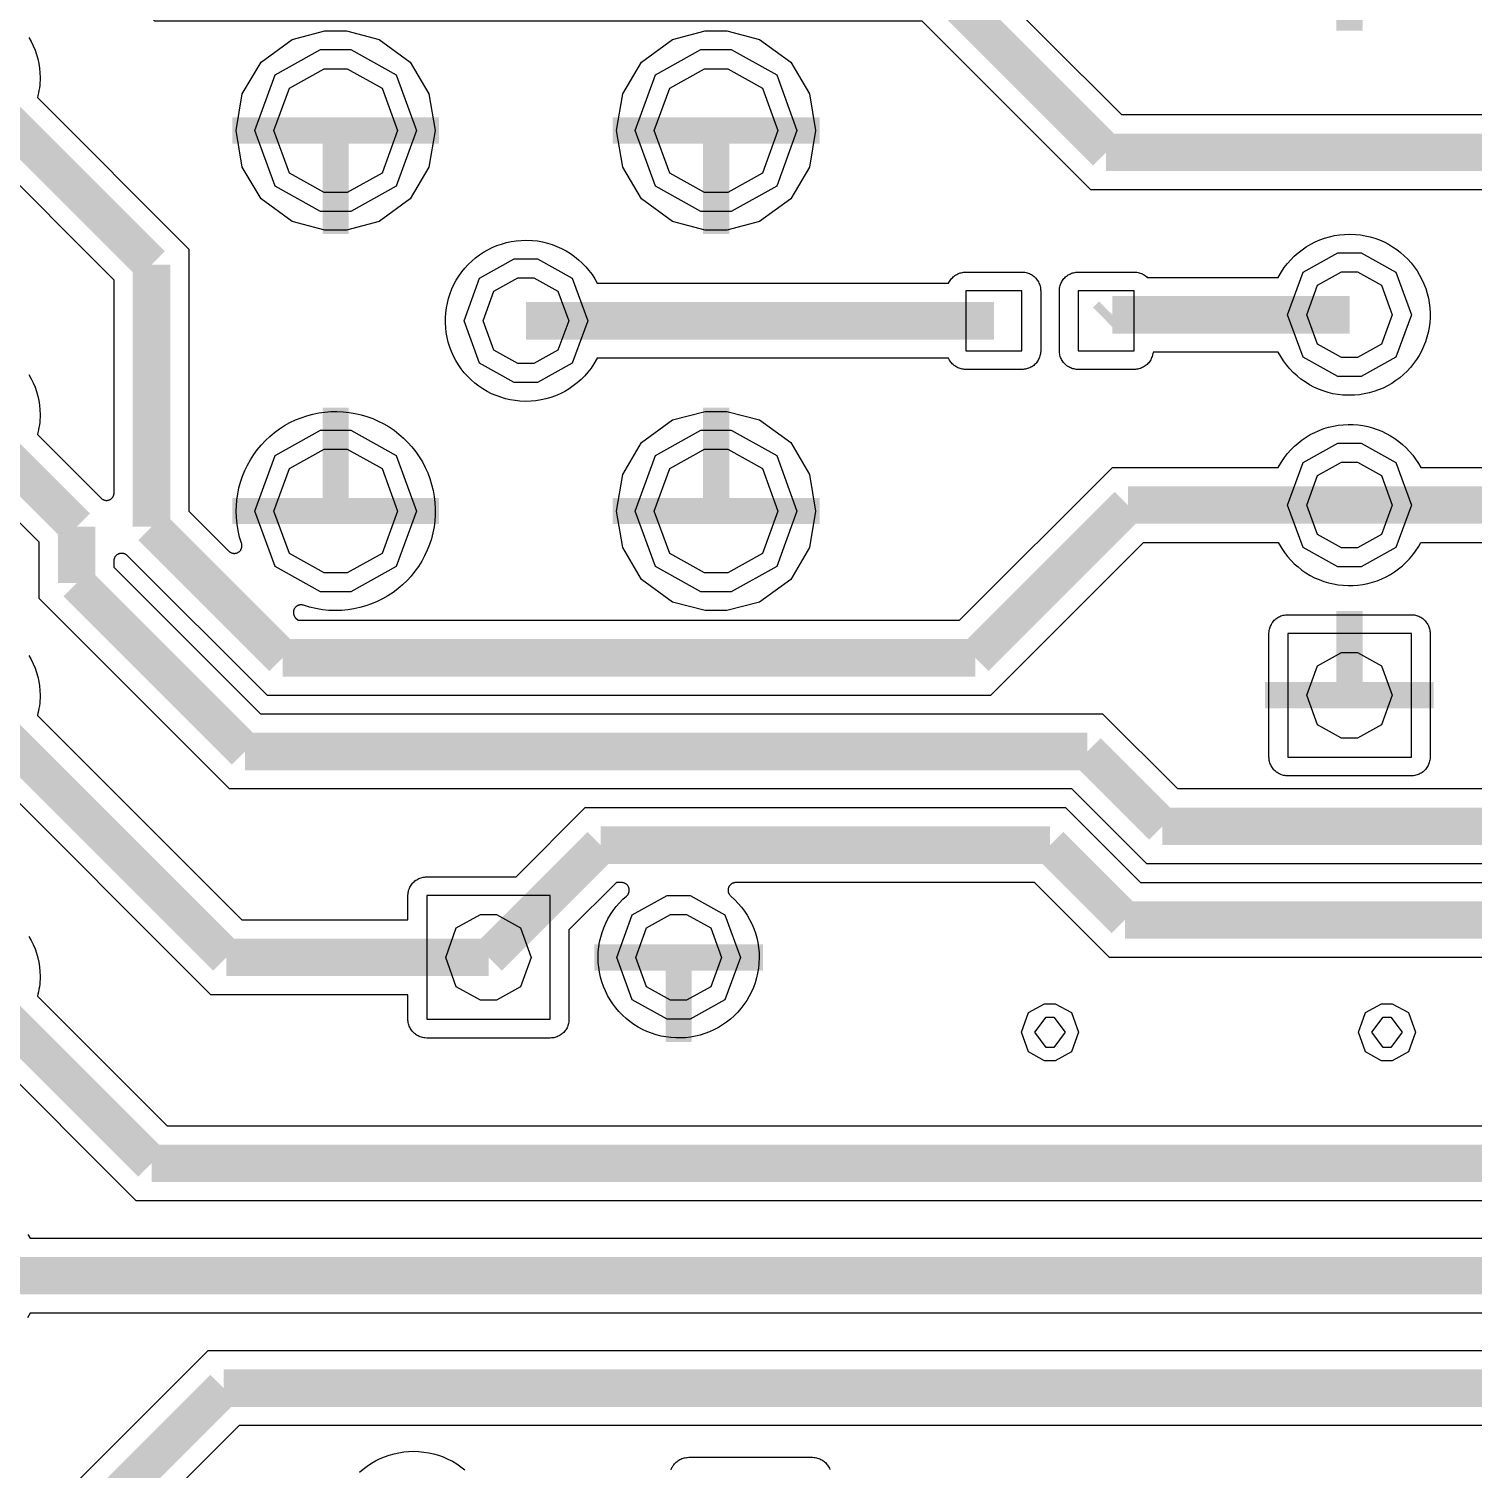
# Model space of a CAD drawing. Extents: x -0.15 to 4.85, y -1.33 to 3.4.
# Drawn here: x 0.487 to 1.246, y 0.735 to 1.492 of the extents above; entities that cross this region are included whole.
import ezdxf

# ---------------------------------------------------------------- set-up
doc = ezdxf.new("R2010")
doc.units = 0
doc.layers.get('0').update_dxf_attribs({"linetype": 'CONTINUOUS'})

msp = doc.modelspace()

# ---------------------------------------------------------------- linework, layer by layer
at = {"color": 0}
for points in [[(1.29754, 1.40749), (1.04499, 1.40749), (0.956392, 1.49607), (0.552854, 1.49607), (0.463336, 1.5856)], [(1.28121, 1.44688), (1.06132, 1.44688), (0.979611, 1.52857)], [(0.486664, 1.48744), (0.487912, 1.48533), (0.488997, 1.48311), (0.489919, 1.48089), (0.490733, 1.47856), (0.491439, 1.47622), (0.491928, 1.47383), (0.492307, 1.47139), (0.492524, 1.469), (0.492632, 1.46651), (0.492632, 1.46651), (0.492578, 1.46499), (0.492524, 1.46368), (0.492361, 1.46233), (0.492199, 1.46097), (0.491982, 1.45967), (0.491764, 1.45832), (0.491439, 1.45707), (0.491168, 1.45593), (0.570865, 1.37628), (0.570865, 1.23848), (0.591863, 1.21748), (0.592188, 1.21721), (0.592404, 1.21705), (0.592567, 1.21689), (0.592785, 1.21678), (0.593001, 1.21667), (0.593272, 1.21656), (0.59349, 1.21651), (0.593707, 1.21645), (0.593978, 1.2164), (0.594194, 1.21635), (0.594467, 1.21629), (0.594683, 1.21629), (0.594954, 1.21629), (0.595171, 1.21635), (0.595443, 1.21635), (0.59566, 1.2164), (0.595931, 1.21651), (0.596149, 1.21656), (0.596365, 1.21667), (0.596582, 1.21678), (0.596799, 1.21689), (0.597017, 1.21705), (0.597179, 1.21716), (0.597396, 1.21732), (0.597558, 1.21748), (0.597721, 1.2177), (0.597885, 1.21786), (0.598047, 1.21808), (0.598156, 1.2183), (0.598264, 1.21852), (0.598372, 1.21873), (0.598481, 1.21895), (0.598535, 1.21917), (0.598589, 1.21944), (0.598643, 1.21966), (0.598699, 1.21993), (0.598699, 1.22014), (0.598699, 1.22041), (0.598699, 1.22063), (0.598699, 1.2209), (0.598643, 1.22112), (0.598589, 1.22139), (0.598481, 1.22161), (0.597504, 1.22492), (0.59669, 1.22828), (0.596149, 1.2317), (0.595768, 1.23512), (0.59566, 1.23859), (0.59566, 1.23859), (0.595985, 1.24434), (0.596474, 1.24754), (0.597125, 1.25069), (0.597939, 1.25378), (0.598969, 1.25682), (0.600163, 1.2598), (0.601574, 1.26268), (0.603147, 1.2655), (0.604883, 1.26821), (0.606782, 1.27082), (0.608789, 1.27326), (0.611014, 1.27559), (0.613346, 1.27782), (0.615842, 1.27988), (0.618392, 1.28178), (0.621104, 1.28351), (0.623926, 1.28503), (0.626801, 1.28644), (0.629785, 1.28763), (0.632824, 1.28867), (0.635915, 1.28953), (0.639063, 1.29018), (0.642264, 1.29062), (0.645464, 1.29089), (0.648665, 1.29094), (0.651867, 1.29078), (0.655067, 1.29046), (0.658268, 1.28991), (0.661361, 1.28921), (0.664453, 1.28829), (0.667492, 1.2872), (0.670421, 1.2859), (0.673296, 1.28443), (0.676064, 1.28281), (0.678722, 1.28102), (0.681218, 1.27906), (0.683658, 1.27695), (0.685938, 1.27467), (0.688108, 1.27228), (0.690061, 1.26978), (0.691906, 1.26713), (0.693588, 1.26436), (0.695053, 1.26154), (0.696408, 1.25861), (0.697547, 1.25562), (0.698469, 1.25253), (0.699229, 1.24944), (0.699826, 1.24624), (0.700206, 1.24309), (0.700369, 1.23989), (0.700369, 1.23664), (0.700151, 1.23343), (0.699718, 1.23029), (0.699121, 1.22709), (0.698307, 1.224), (0.697331, 1.22096), (0.696137, 1.21797), (0.694781, 1.21504), (0.693261, 1.21222), (0.691581, 1.20951), (0.689681, 1.20691), (0.687674, 1.20441), (0.685504, 1.20202), (0.683171, 1.1998), (0.680729, 1.19774), (0.678179, 1.19578), (0.675467, 1.19399), (0.6727, 1.19242), (0.669824, 1.19101), (0.666894, 1.18976), (0.663857, 1.18868), (0.660764, 1.18781), (0.657617, 1.1871), (0.654417, 1.18661), (0.651215, 1.18634), (0.648014, 1.18623), (0.648014, 1.18623), (0.644487, 1.18634), (0.641069, 1.18672), (0.637651, 1.18727), (0.634289, 1.18808), (0.631088, 1.18906), (0.630653, 1.18916), (0.630436, 1.18922), (0.630165, 1.18927), (0.629949, 1.18927), (0.629676, 1.18927), (0.629406, 1.18927), (0.629189, 1.18922), (0.628917, 1.18916), (0.6287, 1.18911), (0.628483, 1.18906), (0.628213, 1.18895), (0.627994, 1.18884), (0.627778, 1.18873), (0.627561, 1.18862), (0.627399, 1.18846), (0.627181, 1.18835), (0.627018, 1.18819), (0.626856, 1.18797), (0.626693, 1.18781), (0.626531, 1.18759), (0.626367, 1.18743), (0.626258, 1.18721), (0.62615, 1.18699), (0.626042, 1.18678), (0.625987, 1.18651), (0.625879, 1.18629), (0.625825, 1.18602), (0.625771, 1.1858), (0.625771, 1.18558), (0.625771, 1.18531), (0.625771, 1.18504), (0.625771, 1.18482), (0.625825, 1.18455), (0.625879, 1.18434), (0.625933, 1.18412), (0.625987, 1.18385), (0.626096, 1.18363), (0.626204, 1.18341), (0.626313, 1.1832), (0.626476, 1.18298), (0.626585, 1.18282), (0.626747, 1.1826), (0.62691, 1.18244), (0.628213, 1.18113), (0.976085, 1.18113), (1.05643, 1.26143), (1.14362, 1.26143), (1.14552, 1.26468), (1.14698, 1.2668), (1.14856, 1.26886), (1.15029, 1.27082), (1.15214, 1.27261), (1.15409, 1.27434), (1.15615, 1.27592), (1.15827, 1.27738), (1.16049, 1.27874), (1.16282, 1.27993), (1.16521, 1.28096), (1.16765, 1.28188), (1.1701, 1.28264), (1.17265, 1.28324), (1.1752, 1.28367), (1.1778, 1.28395), (1.1804, 1.28405), (1.18301, 1.28405), (1.18556, 1.28384), (1.18816, 1.28351), (1.19071, 1.28297), (1.19321, 1.28232), (1.19565, 1.2815), (1.19809, 1.28053), (1.20042, 1.27939), (1.2027, 1.27814), (1.20487, 1.27678), (1.20699, 1.27521), (1.209, 1.27358), (1.21089, 1.27179), (1.21268, 1.26995), (1.21437, 1.26794), (1.21588, 1.26582), (1.21735, 1.26365), (1.2186, 1.26143), (1.31566, 1.26143)], [(0.486664, 1.31026), (0.487912, 1.30814), (0.488997, 1.30597), (0.489919, 1.30369), (0.490733, 1.30142), (0.491439, 1.29903), (0.491928, 1.29664), (0.492307, 1.29425), (0.492524, 1.29181), (0.492632, 1.28937), (0.492632, 1.28937), (0.492578, 1.28785), (0.492524, 1.2865), (0.492361, 1.28514), (0.492199, 1.28384), (0.491982, 1.28248), (0.491764, 1.28118), (0.491439, 1.27988), (0.491168, 1.27879), (0.524642, 1.24532), (0.524914, 1.2451), (0.525076, 1.24494), (0.525293, 1.24483), (0.52551, 1.24467), (0.525726, 1.24456), (0.525944, 1.24445), (0.526161, 1.24439), (0.526378, 1.24434), (0.52665, 1.24423), (0.526867, 1.24423), (0.527137, 1.24418), (0.527354, 1.24418), (0.527626, 1.24418), (0.527843, 1.24418), (0.528114, 1.24423), (0.528331, 1.24429), (0.528603, 1.24434), (0.528819, 1.24439), (0.529036, 1.2445), (0.529254, 1.24461), (0.529471, 1.24472), (0.529688, 1.24483), (0.529904, 1.24499), (0.530067, 1.24515), (0.530285, 1.24532), (0.530447, 1.24548), (0.53061, 1.2457), (0.530772, 1.24586), (0.530881, 1.24608), (0.53099, 1.24629), (0.531099, 1.24651), (0.531207, 1.24673), (0.531315, 1.24694), (0.531369, 1.24722), (0.531424, 1.24743), (0.531478, 1.2477), (0.531478, 1.24792), (0.531478, 1.24819), (0.531478, 1.35995), (0.463336, 1.4281)], [(1.27784, 1.05315), (1.0745, 1.05315), (1.03517, 1.09248), (0.592242, 1.09248), (0.492144, 1.19264), (0.492144, 1.22215), (0.463336, 1.25096)], [(1.26151, 1.09254), (1.09083, 1.09254), (1.05144, 1.13187), (0.608572, 1.13187), (0.531478, 1.20897), (0.531478, 1.20897), (0.531478, 1.21244), (0.531532, 1.21277), (0.531532, 1.21304), (0.531586, 1.21325), (0.53164, 1.21352), (0.531749, 1.21374), (0.531803, 1.21396), (0.531912, 1.21423), (0.532021, 1.21445), (0.532129, 1.21461), (0.532292, 1.21483), (0.532454, 1.21504), (0.532617, 1.21521), (0.532781, 1.21537), (0.532997, 1.21553), (0.53316, 1.21569), (0.533376, 1.21586), (0.533594, 1.21597), (0.533811, 1.21607), (0.534028, 1.21618), (0.534244, 1.21624), (0.534517, 1.21635), (0.534733, 1.2164), (0.53495, 1.2164), (0.535221, 1.21645), (0.535493, 1.21645), (0.53571, 1.21645), (0.535981, 1.21645), (0.536199, 1.2164), (0.536469, 1.21635), (0.536686, 1.21629), (0.536903, 1.21618), (0.537121, 1.21613), (0.537338, 1.21602), (0.537554, 1.21591), (0.537771, 1.21575), (0.537989, 1.21559), (0.538151, 1.21542), (0.538368, 1.21526), (0.611936, 1.14175), (0.992415, 1.14175), (1.07271, 1.22204), (1.14362, 1.22204), (1.14546, 1.21884), (1.14693, 1.21673), (1.14856, 1.21466), (1.15024, 1.21271), (1.15208, 1.21087), (1.15404, 1.20918), (1.1561, 1.20756), (1.15821, 1.20609), (1.16044, 1.20473), (1.16277, 1.20354), (1.16516, 1.20251), (1.16755, 1.20159), (1.17004, 1.20083), (1.17259, 1.20023), (1.17514, 1.1998), (1.17775, 1.19953), (1.18035, 1.19936), (1.1829, 1.19942), (1.1855, 1.19963), (1.18811, 1.19996), (1.19066, 1.20045), (1.19315, 1.20115), (1.19559, 1.20197), (1.19804, 1.20289), (1.20037, 1.20403), (1.20265, 1.20528), (1.20482, 1.20669), (1.20693, 1.20821), (1.20894, 1.20983), (1.21084, 1.21163), (1.21263, 1.21347), (1.21431, 1.21548), (1.21588, 1.21754), (1.2173, 1.21971), (1.2186, 1.22204), (1.29933, 1.22204)], [(0.486664, 1.16263), (0.487912, 1.16052), (0.488997, 1.15835), (0.489919, 1.15607), (0.490733, 1.15379), (0.491439, 1.1514), (0.491928, 1.14902), (0.492307, 1.14663), (0.492524, 1.14419), (0.492632, 1.14175), (0.492632, 1.14175), (0.492578, 1.14017), (0.492524, 1.13887), (0.492361, 1.13752), (0.492199, 1.13616), (0.491982, 1.13486), (0.491764, 1.13355), (0.491439, 1.13225), (0.491168, 1.13117), (0.598699, 1.02364), (0.685992, 1.02364), (0.685992, 1.03644), (0.686046, 1.03742), (0.6861, 1.03801), (0.686208, 1.03861), (0.686372, 1.03915), (0.686589, 1.03975), (0.686806, 1.04029), (0.687022, 1.04089), (0.687349, 1.04138), (0.687674, 1.04192), (0.687999, 1.04241), (0.688379, 1.0429), (0.688813, 1.04333), (0.689247, 1.04371), (0.689681, 1.04414), (0.690169, 1.04447), (0.690657, 1.0448), (0.6912, 1.04512), (0.691743, 1.04539), (0.692285, 1.04561), (0.692882, 1.04583), (0.693479, 1.04599), (0.694021, 1.0461), (0.694618, 1.04621), (0.695269, 1.04626), (0.695865, 1.04626), (0.74285, 1.04626), (0.779254, 1.08267), (1.0318, 1.08267), (1.07114, 1.04333), (1.29108, 1.04333)], [(1.30736, 1.00394), (1.05486, 1.00394), (1.01547, 1.04328), (0.858356, 1.04328), (0.857921, 1.04328), (0.857704, 1.04322), (0.857433, 1.04317), (0.857215, 1.04311), (0.856944, 1.04306), (0.856728, 1.04295), (0.856511, 1.04284), (0.856293, 1.04273), (0.856076, 1.04263), (0.855914, 1.04246), (0.855697, 1.0423), (0.855533, 1.04214), (0.855371, 1.04198), (0.855208, 1.04176), (0.855046, 1.04154), (0.854938, 1.04138), (0.854775, 1.04116), (0.854665, 1.04094), (0.854611, 1.04067), (0.854503, 1.04046), (0.854449, 1.04024), (0.854394, 1.03997), (0.85434, 1.03975), (0.85434, 1.03948), (0.85434, 1.03926), (0.85434, 1.03899), (0.854394, 1.03877), (0.854394, 1.0385), (0.854449, 1.03829), (0.854557, 1.03801), (0.854611, 1.0378), (0.854719, 1.03758), (0.854829, 1.03736), (0.854938, 1.03715), (0.8551, 1.03693), (0.855208, 1.03677), (0.855371, 1.03655), (0.855587, 1.03639), (0.855751, 1.03622), (0.857921, 1.03427), (0.859711, 1.03237), (0.861393, 1.03042), (0.862967, 1.0283), (0.864378, 1.02613), (0.865679, 1.02391), (0.866872, 1.02157), (0.86785, 1.01919), (0.868718, 1.01675), (0.869422, 1.01425), (0.869965, 1.0117), (0.8704, 1.0091), (0.870617, 1.00655), (0.870671, 1.00394), (0.870563, 1.0008), (0.87029, 0.998246), (0.869857, 0.995697), (0.869314, 0.993147), (0.868554, 0.990651), (0.867686, 0.98821), (0.866656, 0.985822), (0.865463, 0.983489), (0.864106, 0.981265), (0.862696, 0.979149), (0.861068, 0.977088), (0.859386, 0.975135), (0.857542, 0.97329), (0.855587, 0.971554), (0.853581, 0.969926), (0.851465, 0.968461), (0.84924, 0.967106), (0.846907, 0.965857), (0.844575, 0.964826), (0.842133, 0.963904), (0.839637, 0.963144), (0.837142, 0.962493), (0.834538, 0.96206), (0.831987, 0.961733), (0.829383, 0.961625), (0.826779, 0.961625), (0.824175, 0.961788), (0.821625, 0.962114), (0.819075, 0.962601), (0.816525, 0.963253), (0.814085, 0.964067), (0.811643, 0.964989), (0.80931, 0.966128), (0.807032, 0.967322), (0.804807, 0.968732), (0.802692, 0.970251), (0.800683, 0.971879), (0.798785, 0.973615), (0.79694, 0.975514), (0.795258, 0.977468), (0.793739, 0.979529), (0.792275, 0.981699), (0.790972, 0.983978), (0.789833, 0.986311), (0.788857, 0.988697), (0.787989, 0.991139), (0.787283, 0.993635), (0.786686, 0.996185), (0.786307, 0.998735), (0.786089, 1.00134), (0.785981, 1.00394), (0.786089, 1.00693), (0.786361, 1.00953), (0.786794, 1.01208), (0.787338, 1.01458), (0.788097, 1.01707), (0.788965, 1.01951), (0.789996, 1.0219), (0.791189, 1.02423), (0.792492, 1.02646), (0.793956, 1.02863), (0.795529, 1.03069), (0.797211, 1.03264), (0.799056, 1.03454), (0.800956, 1.03622), (0.801226, 1.0365), (0.801389, 1.03671), (0.801551, 1.03687), (0.801714, 1.03709), (0.801824, 1.03731), (0.801932, 1.03753), (0.80204, 1.03774), (0.802149, 1.03796), (0.802203, 1.03818), (0.802257, 1.03845), (0.802311, 1.03867), (0.802365, 1.03894), (0.802365, 1.03915), (0.802365, 1.03943), (0.802311, 1.03964), (0.802311, 1.03991), (0.802257, 1.04013), (0.802203, 1.0404), (0.802149, 1.04062), (0.80204, 1.04084), (0.801932, 1.04105), (0.801824, 1.04127), (0.80166, 1.04149), (0.801551, 1.0417), (0.801389, 1.04192), (0.801226, 1.04208), (0.801064, 1.04225), (0.800846, 1.04241), (0.800629, 1.04257), (0.800467, 1.04268), (0.80025, 1.04284), (0.800032, 1.04295), (0.799815, 1.04301), (0.799544, 1.04311), (0.799328, 1.04317), (0.799056, 1.04322), (0.798839, 1.04328), (0.798568, 1.04328), (0.798351, 1.04328), (0.795583, 1.04328), (0.770682, 1.01843), (0.770682, 0.971446), (0.770628, 0.970468), (0.770574, 0.969872), (0.770464, 0.969275), (0.770301, 0.968678), (0.770139, 0.968136), (0.769922, 0.967539), (0.76965, 0.966996), (0.769379, 0.966454), (0.769054, 0.965965), (0.768674, 0.965478), (0.768294, 0.964989), (0.767914, 0.964556), (0.767481, 0.964121), (0.766992, 0.963742), (0.766504, 0.963361), (0.766015, 0.963036), (0.765474, 0.962765), (0.764931, 0.962493), (0.764388, 0.962222), (0.763846, 0.96206), (0.763249, 0.961897), (0.762651, 0.961733), (0.762056, 0.961679), (0.761458, 0.961625), (0.760861, 0.961571), (0.695865, 0.961571), (0.694889, 0.961625), (0.694293, 0.961733), (0.693696, 0.961843), (0.693099, 0.961951), (0.692503, 0.962168), (0.69196, 0.962385), (0.691417, 0.962656), (0.690875, 0.962928), (0.690386, 0.963253), (0.689899, 0.963579), (0.68941, 0.963958), (0.688976, 0.964392), (0.688542, 0.964826), (0.688162, 0.96526), (0.687782, 0.965749), (0.687457, 0.966292), (0.687185, 0.966779), (0.686914, 0.967322), (0.686643, 0.967864), (0.686481, 0.968461), (0.686317, 0.969058), (0.686154, 0.969656), (0.686046, 0.970251), (0.685992, 0.970849), (0.685992, 0.971446), (0.685992, 0.984249), (0.582368, 0.984249), (0.463336, 1.10328)], [(0.486664, 1.01501), (0.487912, 1.01289), (0.488997, 1.01067), (0.489919, 1.00845), (0.490733, 1.00611), (0.491439, 1.00378), (0.491928, 1.00139), (0.492307, 0.998951), (0.492524, 0.996565), (0.492632, 0.994069), (0.492632, 0.994069), (0.492578, 0.99255), (0.492524, 0.991193), (0.492361, 0.989892), (0.492199, 0.988535), (0.491982, 0.987233), (0.491764, 0.985876), (0.491439, 0.984629), (0.491168, 0.983489), (0.559364, 0.915347), (1.61867, 0.915347)], [(1.61878, 0.87596), (0.543033, 0.87596), (0.463336, 0.955657)], [(0.486122, 0.858381), (0.487424, 0.856319), (1.48092, 0.856319)], [(1.48092, 0.816932), (0.487424, 0.816932), (0.485906, 0.81449)], [(0.492307, 0.708696), (0.580903, 0.797238), (1.59897, 0.797238)], [(1.60433, 0.75785), (0.597233, 0.75785), (0.508637, 0.669308)], [(0.660547, 0.733326), (0.6625, 0.735008), (0.664615, 0.736582), (0.666786, 0.738047), (0.669011, 0.739294), (0.671343, 0.740489), (0.673731, 0.741465), (0.676172, 0.742333), (0.678668, 0.743037), (0.681218, 0.743581), (0.683768, 0.744015), (0.686372, 0.744232), (0.688976, 0.74434), (0.691635, 0.744232), (0.694293, 0.743961), (0.696897, 0.743581), (0.699501, 0.742983), (0.702051, 0.742225), (0.704601, 0.741357), (0.707042, 0.740271), (0.709375, 0.739078), (0.711708, 0.737721), (0.713878, 0.736203), (0.715994, 0.734575)], [(0.824393, 0.734629), (0.82461, 0.735225), (0.824826, 0.735768), (0.825151, 0.736257), (0.825478, 0.736799), (0.825803, 0.737288), (0.826183, 0.737775), (0.826617, 0.73821), (0.827051, 0.738643), (0.827485, 0.739024), (0.827974, 0.739349), (0.828461, 0.739729), (0.829004, 0.74), (0.829546, 0.740271), (0.830089, 0.740489), (0.830686, 0.740706), (0.831228, 0.740868), (0.831825, 0.740976), (0.832422, 0.741085), (0.833018, 0.741139), (0.833615, 0.741193), (0.898665, 0.741193), (0.899588, 0.741139), (0.900185, 0.741031), (0.900781, 0.740922), (0.901378, 0.74076), (0.901975, 0.740597), (0.902517, 0.740379), (0.90306, 0.740108), (0.903603, 0.739837), (0.90409, 0.739511), (0.904633, 0.739132), (0.905067, 0.738753), (0.905501, 0.738372), (0.905935, 0.737939), (0.906315, 0.73745), (0.906694, 0.737017), (0.907021, 0.736474), (0.907346, 0.735985), (0.907617, 0.735443), (0.907835, 0.734846)]]:
    msp.add_lwpolyline(points, dxfattribs=at)
for points, const_width in [([(1.18111, 1.49108), (1.18111, 1.53542), (1.18111, 1.57979)], 0.013779), ([(1.05312, 1.42718), (0.964583, 1.51576)], 0.019685), ([(0.551172, 1.36809), (0.452756, 1.46651)], 0.019685), ([(0.593653, 1.43857), (0.648014, 1.43857), (0.702376, 1.43857)], 0.013779), ([(0.648014, 1.38421), (0.648014, 1.43857)], 0.013779), ([(0.793685, 1.43857), (0.848047, 1.43857), (0.902408, 1.43857)], 0.013779), ([(0.848047, 1.38421), (0.848047, 1.43857)], 0.013779), ([(1.28934, 1.42718), (1.05312, 1.42718)], 0.019685), ([(0.551172, 1.23029), (0.551172, 1.36809)], 0.019685), ([(0.994097, 1.33858), (0.748058, 1.33858)], 0.019685), ([(1.05312, 1.33858), (1.05633, 1.34173)], 0.019685), ([(1.05633, 1.34173), (1.18111, 1.34173)], 0.019685), ([(0.452756, 1.28937), (0.511837, 1.23029)], 0.019685), ([(0.648014, 1.23859), (0.648014, 1.29295)], 0.013779), ([(0.848047, 1.23859), (0.848047, 1.29295)], 0.013779), ([(0.593653, 1.23859), (0.648014, 1.23859), (0.702376, 1.23859)], 0.013779), ([(0.793685, 1.23859), (0.848047, 1.23859), (0.902408, 1.23859)], 0.013779), ([(1.06457, 1.24174), (0.984278, 1.16144)], 0.019685), ([(1.18111, 1.24174), (1.06457, 1.24174)], 0.019685), ([(1.30747, 1.24174), (1.18111, 1.24174)], 0.019685), ([(0.511837, 1.23029), (0.511837, 1.20078)], 0.019685), ([(0.620074, 1.16144), (0.551172, 1.23029)], 0.019685), ([(0.511837, 1.20078), (0.600379, 1.11218)], 0.019685), ([(1.18111, 1.14175), (1.18111, 1.18607)], 0.013779), ([(0.984278, 1.16144), (0.620074, 1.16144)], 0.019685), ([(0.452756, 1.14175), (0.59056, 1.00394)], 0.019685), ([(1.13673, 1.14175), (1.18111, 1.14175), (1.22543, 1.14175)], 0.013779), ([(0.600379, 1.11218), (1.04331, 1.11218)], 0.019685), ([(1.04331, 1.11218), (1.08269, 1.07284)], 0.019685), ([(1.08269, 1.07284), (1.2697, 1.07284)], 0.019685), ([(0.787392, 1.06297), (0.728364, 1.00394)], 0.019685), ([(1.02361, 1.06297), (0.787392, 1.06297)], 0.019685), ([(1.063, 1.02364), (1.02361, 1.06297)], 0.019685), ([(1.29922, 1.02364), (1.063, 1.02364)], 0.019685), ([(0.59056, 1.00394), (0.728364, 1.00394)], 0.019685), ([(0.783974, 1.00394), (0.828353, 1.00394)], 0.013779), ([(0.828353, 0.959564), (0.828353, 1.00394), (0.872678, 1.00394)], 0.013779), ([(0.551172, 0.895653), (0.452756, 0.994069)], 0.019685), ([(1.62403, 0.895653), (0.551172, 0.895653)], 0.019685), ([(1.49606, 0.836625), (0.452756, 0.836625)], 0.019685), ([(0.500499, 0.689001), (0.58904, 0.777543)], 0.019685), ([(0.58904, 0.777543), (1.60433, 0.777543)], 0.019685)]:
    msp.add_lwpolyline(points, dxfattribs=dict(at, const_width=const_width))
for points in [[(0.648014, 1.49092), (0.653711, 1.49092), (0.67091, 1.48647), (0.68724, 1.4746), (0.69706, 1.45783), (0.700369, 1.43857), (0.69706, 1.41936), (0.68724, 1.4026), (0.67091, 1.39072), (0.653711, 1.38621), (0.648014, 1.38621), (0.642264, 1.38621), (0.625119, 1.39072), (0.608735, 1.4026), (0.598915, 1.41936), (0.59566, 1.43857), (0.598915, 1.45783), (0.608735, 1.4746), (0.625119, 1.48647), (0.642264, 1.49092), (0.648014, 1.49092)], [(0.848047, 1.49092), (0.853743, 1.49092), (0.870887, 1.48647), (0.887272, 1.4746), (0.897092, 1.45783), (0.900347, 1.43857), (0.897092, 1.41936), (0.887272, 1.4026), (0.870887, 1.39072), (0.853743, 1.38621), (0.848047, 1.38621), (0.842296, 1.38621), (0.825097, 1.39072), (0.808768, 1.4026), (0.798947, 1.41936), (0.795638, 1.43857), (0.798947, 1.45783), (0.808768, 1.4746), (0.825097, 1.48647), (0.842296, 1.49092), (0.848047, 1.49092)], [(0.648014, 1.4811), (0.655935, 1.4811), (0.679861, 1.46786), (0.690494, 1.43863), (0.679861, 1.40937), (0.655935, 1.39608), (0.648014, 1.39608), (0.640039, 1.39608), (0.616114, 1.40937), (0.605533, 1.43863), (0.616114, 1.46786), (0.640039, 1.4811), (0.648014, 1.4811)], [(0.848047, 1.4811), (0.855968, 1.4811), (0.879893, 1.46786), (0.890528, 1.43863), (0.879893, 1.40937), (0.855968, 1.39608), (0.848047, 1.39608), (0.840072, 1.39608), (0.816146, 1.40937), (0.805512, 1.43863), (0.816146, 1.46786), (0.840072, 1.4811), (0.848047, 1.4811)], [(1.14362, 1.36142), (1.1453, 1.3644), (1.14682, 1.36657), (1.14845, 1.36869), (1.15018, 1.3707), (1.15208, 1.3726), (1.15409, 1.37433), (1.15621, 1.37596), (1.15838, 1.37748), (1.16071, 1.37883), (1.16304, 1.38003), (1.16548, 1.38111), (1.16798, 1.38198), (1.17058, 1.38274), (1.17313, 1.38334), (1.17579, 1.38372), (1.17845, 1.38399), (1.18111, 1.3841), (1.1842, 1.38399), (1.18681, 1.38372), (1.18936, 1.38328), (1.19191, 1.38269), (1.1944, 1.38193), (1.19684, 1.38106), (1.19923, 1.38003), (1.20151, 1.37883), (1.20373, 1.37753), (1.2059, 1.37607), (1.20796, 1.37449), (1.20992, 1.37276), (1.21176, 1.37091), (1.2135, 1.36902), (1.21513, 1.36695), (1.21659, 1.36484), (1.21795, 1.36261), (1.21914, 1.36033), (1.22023, 1.35795), (1.22115, 1.35551), (1.22191, 1.35301), (1.22256, 1.35051), (1.22299, 1.34796), (1.22332, 1.34536), (1.22343, 1.34276), (1.22343, 1.34015), (1.22326, 1.3376), (1.22294, 1.335), (1.22245, 1.33245), (1.2218, 1.32995), (1.22098, 1.32746), (1.22001, 1.32507), (1.21892, 1.32268), (1.21768, 1.3204), (1.21632, 1.31818), (1.2148, 1.31606), (1.21317, 1.31406), (1.21144, 1.31216), (1.20954, 1.31037), (1.20758, 1.30868), (1.20547, 1.30711), (1.2033, 1.3057), (1.20107, 1.3044), (1.19874, 1.30321), (1.19635, 1.30223), (1.19391, 1.30136), (1.19142, 1.30066), (1.18887, 1.30011), (1.18626, 1.29968), (1.18371, 1.29946), (1.18111, 1.29941), (1.17764, 1.29952), (1.17503, 1.29984), (1.17237, 1.30027), (1.16982, 1.30093), (1.16727, 1.30169), (1.16478, 1.30266), (1.16234, 1.30375), (1.16, 1.305), (1.15773, 1.30641), (1.15556, 1.30793), (1.15349, 1.30961), (1.15154, 1.3114), (1.1497, 1.31335), (1.14796, 1.31536), (1.14639, 1.31753), (1.14492, 1.31975), (1.14362, 1.32203), (1.07786, 1.32203), (1.07748, 1.32051), (1.07727, 1.31981), (1.07705, 1.31921), (1.07683, 1.31867), (1.07656, 1.31807), (1.07624, 1.31758), (1.07591, 1.31704), (1.07553, 1.31655), (1.0751, 1.31612), (1.07466, 1.31568), (1.07417, 1.31525), (1.07369, 1.31487), (1.0732, 1.31454), (1.07266, 1.31422), (1.07211, 1.31395), (1.07152, 1.31368), (1.07097, 1.31346), (1.07038, 1.3133), (1.06978, 1.31313), (1.06913, 1.31308), (1.06853, 1.31303), (1.06794, 1.31297), (1.03837, 1.31297), (1.03745, 1.31303), (1.03679, 1.31313), (1.03625, 1.31324), (1.03566, 1.31335), (1.03506, 1.31357), (1.03452, 1.31378), (1.03397, 1.31406), (1.03343, 1.31433), (1.03289, 1.31465), (1.0324, 1.31498), (1.03197, 1.31536), (1.03153, 1.31579), (1.0311, 1.31623), (1.03072, 1.31666), (1.03034, 1.31715), (1.03001, 1.31769), (1.02969, 1.31818), (1.02942, 1.31872), (1.0292, 1.31926), (1.02898, 1.31986), (1.02882, 1.32046), (1.02871, 1.32105), (1.0286, 1.32165), (1.02855, 1.32225), (1.02855, 1.32284), (1.02855, 1.35431), (1.0286, 1.35529), (1.02866, 1.35588), (1.02877, 1.35648), (1.02893, 1.35708), (1.02909, 1.35768), (1.02931, 1.35822), (1.02958, 1.35876), (1.02985, 1.3593), (1.03018, 1.35979), (1.03056, 1.36028), (1.03093, 1.36077), (1.03132, 1.3612), (1.03175, 1.36164), (1.03224, 1.36202), (1.03273, 1.3624), (1.03321, 1.36272), (1.03376, 1.36299), (1.0343, 1.36326), (1.03484, 1.36353), (1.03538, 1.3637), (1.03598, 1.36386), (1.03658, 1.36402), (1.03717, 1.36413), (1.03777, 1.36419), (1.03837, 1.36419), (1.06794, 1.36419), (1.06864, 1.36413), (1.06929, 1.36408), (1.06989, 1.36397), (1.07049, 1.36386), (1.07108, 1.36364), (1.07168, 1.36343), (1.07222, 1.36321), (1.07277, 1.36288), (1.07331, 1.36256), (1.0738, 1.36223), (1.07428, 1.36185), (1.07477, 1.36142), (1.14362, 1.36142)], [(0.748058, 1.29621), (0.744911, 1.29637), (0.742307, 1.29664), (0.739757, 1.29702), (0.737261, 1.29762), (0.734765, 1.29838), (0.732324, 1.29924), (0.729938, 1.30027), (0.727604, 1.30147), (0.725379, 1.30282), (0.72321, 1.30424), (0.721149, 1.30586), (0.719194, 1.30755), (0.71735, 1.30939), (0.715614, 1.31129), (0.71404, 1.31335), (0.712522, 1.31547), (0.711165, 1.31769), (0.709972, 1.32002), (0.708886, 1.32236), (0.707964, 1.3248), (0.707206, 1.32729), (0.706608, 1.32979), (0.706119, 1.33239), (0.705849, 1.33494), (0.705686, 1.33755), (0.705686, 1.34015), (0.705903, 1.34276), (0.706228, 1.34531), (0.706717, 1.34786), (0.707368, 1.35035), (0.708182, 1.35285), (0.709104, 1.35529), (0.710189, 1.35762), (0.711436, 1.3599), (0.712793, 1.36212), (0.714313, 1.36424), (0.71594, 1.36625), (0.717731, 1.36815), (0.719575, 1.36994), (0.721582, 1.37167), (0.723643, 1.37319), (0.725814, 1.37466), (0.728093, 1.37596), (0.730371, 1.3771), (0.732813, 1.37807), (0.735254, 1.37894), (0.73775, 1.37965), (0.7403, 1.38019), (0.74285, 1.38062), (0.745454, 1.38084), (0.748058, 1.38095), (0.751476, 1.38079), (0.754135, 1.38052), (0.756739, 1.38003), (0.759343, 1.37938), (0.761893, 1.37862), (0.764333, 1.37764), (0.766775, 1.37656), (0.769108, 1.37531), (0.771386, 1.3739), (0.773557, 1.37238), (0.775618, 1.3707), (0.777626, 1.36891), (0.779471, 1.36695), (0.781153, 1.36495), (0.782781, 1.36283), (0.784244, 1.36055), (0.785547, 1.35827), (0.970225, 1.35827), (0.970822, 1.35925), (0.971149, 1.35979), (0.971474, 1.36028), (0.971853, 1.36077), (0.972288, 1.3612), (0.972721, 1.36164), (0.973156, 1.36202), (0.973643, 1.3624), (0.974186, 1.36272), (0.974675, 1.36299), (0.975217, 1.36326), (0.97576, 1.36353), (0.976357, 1.3637), (0.976953, 1.36386), (0.97755, 1.36402), (0.978147, 1.36408), (0.978743, 1.36413), (0.97934, 1.36419), (1.00885, 1.36419), (1.00983, 1.36413), (1.01043, 1.36408), (1.01102, 1.36392), (1.01162, 1.36381), (1.01216, 1.36359), (1.01276, 1.36337), (1.0133, 1.36316), (1.01385, 1.36283), (1.01433, 1.3625), (1.01482, 1.36218), (1.01531, 1.3618), (1.01574, 1.36137), (1.01618, 1.36093), (1.01656, 1.3605), (1.01694, 1.36001), (1.01726, 1.35952), (1.01753, 1.35898), (1.01781, 1.35843), (1.01802, 1.35789), (1.01824, 1.3573), (1.0184, 1.3567), (1.01857, 1.35616), (1.01862, 1.35556), (1.01867, 1.35491), (1.01873, 1.35431), (1.01873, 1.32284), (1.01867, 1.32187), (1.01857, 1.32127), (1.01846, 1.32068), (1.01829, 1.32008), (1.01813, 1.31954), (1.01791, 1.31894), (1.01764, 1.3184), (1.01737, 1.31785), (1.01705, 1.31737), (1.01672, 1.31688), (1.01634, 1.31639), (1.01591, 1.31595), (1.01547, 1.31552), (1.01504, 1.31514), (1.01455, 1.31476), (1.01401, 1.31444), (1.01352, 1.31416), (1.01298, 1.31389), (1.01238, 1.31362), (1.01184, 1.31346), (1.01124, 1.3133), (1.01064, 1.31313), (1.01005, 1.31308), (1.00945, 1.31303), (1.00885, 1.31297), (0.97934, 1.31297), (0.978689, 1.31303), (0.978093, 1.31308), (0.977496, 1.31313), (0.976899, 1.3133), (0.976301, 1.31346), (0.97576, 1.31368), (0.975217, 1.31389), (0.974675, 1.31416), (0.974132, 1.31449), (0.973643, 1.31482), (0.973156, 1.31514), (0.972667, 1.31557), (0.972233, 1.31595), (0.971853, 1.31644), (0.971474, 1.31688), (0.971149, 1.31737), (0.970822, 1.31791), (0.970225, 1.31888), (0.785547, 1.31888), (0.783811, 1.3159), (0.782292, 1.31373), (0.780664, 1.31161), (0.778928, 1.30961), (0.777029, 1.30771), (0.775022, 1.30597), (0.77296, 1.30434), (0.770736, 1.30282), (0.768457, 1.30147), (0.766069, 1.30027), (0.763629, 1.29919), (0.761133, 1.29832), (0.758583, 1.29756), (0.755979, 1.29697), (0.753321, 1.29659), (0.750717, 1.29632), (0.748058, 1.29621)], [(0.748058, 1.37108), (0.754135, 1.37108), (0.772364, 1.36093), (0.780501, 1.33858), (0.772364, 1.31628), (0.754135, 1.30608), (0.748058, 1.30608), (0.741928, 1.30608), (0.723643, 1.31628), (0.715506, 1.33858), (0.723643, 1.36093), (0.741928, 1.37108), (0.748058, 1.37108)], [(1.18111, 1.37422), (1.18718, 1.37422), (1.20547, 1.36408), (1.21361, 1.34173), (1.20547, 1.31943), (1.18718, 1.30923), (1.18111, 1.30923), (1.17498, 1.30923), (1.15669, 1.31943), (1.14856, 1.34173), (1.15669, 1.36408), (1.17498, 1.37422), (1.18111, 1.37422)], [(1.00885, 1.35431), (0.97934, 1.35431), (0.97934, 1.32284), (1.00885, 1.32284), (1.00885, 1.35431)], [(1.06794, 1.35431), (1.03837, 1.35431), (1.03837, 1.32284), (1.06794, 1.32284), (1.06794, 1.35431)], [(0.848047, 1.29094), (0.853743, 1.29094), (0.870887, 1.2865), (0.887272, 1.27461), (0.897092, 1.25785), (0.900347, 1.23859), (0.897092, 1.21938), (0.887272, 1.20262), (0.870887, 1.19074), (0.853743, 1.18623), (0.848047, 1.18623), (0.842296, 1.18623), (0.825097, 1.19074), (0.808768, 1.20262), (0.798947, 1.21938), (0.795638, 1.23859), (0.798947, 1.25785), (0.808768, 1.27461), (0.825097, 1.2865), (0.842296, 1.29094), (0.848047, 1.29094)], [(0.648014, 1.28107), (0.655935, 1.28107), (0.679861, 1.26783), (0.690494, 1.23859), (0.679861, 1.2094), (0.655935, 1.19611), (0.648014, 1.19611), (0.640039, 1.19611), (0.616114, 1.2094), (0.605533, 1.23859), (0.616114, 1.26783), (0.640039, 1.28107), (0.648014, 1.28107)], [(0.848047, 1.28107), (0.855968, 1.28107), (0.879893, 1.26783), (0.890528, 1.23859), (0.879893, 1.2094), (0.855968, 1.19611), (0.848047, 1.19611), (0.840072, 1.19611), (0.816146, 1.2094), (0.805512, 1.23859), (0.816146, 1.26783), (0.840072, 1.28107), (0.848047, 1.28107)], [(1.18111, 1.27423), (1.18718, 1.27423), (1.20547, 1.26409), (1.21361, 1.24174), (1.20547, 1.21944), (1.18718, 1.20924), (1.18111, 1.20924), (1.17498, 1.20924), (1.15669, 1.21944), (1.14856, 1.24174), (1.15669, 1.26409), (1.17498, 1.27423), (1.18111, 1.27423)], [(1.13874, 1.17424), (1.13879, 1.17522), (1.1389, 1.17582), (1.13901, 1.17642), (1.13912, 1.17696), (1.13933, 1.17755), (1.13955, 1.1781), (1.13982, 1.17864), (1.14009, 1.17918), (1.14042, 1.17973), (1.14074, 1.18021), (1.14112, 1.18065), (1.14156, 1.18113), (1.14199, 1.18152), (1.14243, 1.18195), (1.14291, 1.18227), (1.14346, 1.1826), (1.14395, 1.18293), (1.14449, 1.1832), (1.14503, 1.18341), (1.14563, 1.18363), (1.14622, 1.18379), (1.14682, 1.1839), (1.14742, 1.18401), (1.14801, 1.18407), (1.14861, 1.18407), (1.21361, 1.18407), (1.21458, 1.18401), (1.21518, 1.18396), (1.21578, 1.18385), (1.21632, 1.18368), (1.21692, 1.18352), (1.21746, 1.18331), (1.21806, 1.18303), (1.21854, 1.18276), (1.21909, 1.18244), (1.21958, 1.18206), (1.22006, 1.18168), (1.2205, 1.1813), (1.22088, 1.18086), (1.22131, 1.18038), (1.22164, 1.17989), (1.22196, 1.1794), (1.22229, 1.17886), (1.22256, 1.17831), (1.22278, 1.17777), (1.22299, 1.17723), (1.22316, 1.17663), (1.22326, 1.17603), (1.22337, 1.17544), (1.22343, 1.17484), (1.22343, 1.17424), (1.22343, 1.10925), (1.22343, 1.10827), (1.22332, 1.10768), (1.22321, 1.10708), (1.22305, 1.10648), (1.22288, 1.10594), (1.22267, 1.10534), (1.2224, 1.1048), (1.22212, 1.10426), (1.2218, 1.10377), (1.22142, 1.10328), (1.22104, 1.10279), (1.22066, 1.10236), (1.22023, 1.10193), (1.21974, 1.10154), (1.21925, 1.10117), (1.21876, 1.10084), (1.21827, 1.10057), (1.21773, 1.1003), (1.21713, 1.10003), (1.21659, 1.09986), (1.21599, 1.0997), (1.2154, 1.09954), (1.2148, 1.09943), (1.2142, 1.09937), (1.21361, 1.09937), (1.14861, 1.09937), (1.14763, 1.09943), (1.14704, 1.09948), (1.14644, 1.09965), (1.14584, 1.09975), (1.1453, 1.09997), (1.1447, 1.10019), (1.14416, 1.10046), (1.14362, 1.10073), (1.14313, 1.10106), (1.14264, 1.10138), (1.14216, 1.10176), (1.14172, 1.1022), (1.14129, 1.10263), (1.14091, 1.10306), (1.14053, 1.10355), (1.1402, 1.10404), (1.13993, 1.10458), (1.13966, 1.10513), (1.13939, 1.10567), (1.13923, 1.10627), (1.13906, 1.10686), (1.1389, 1.1074), (1.13885, 1.108), (1.13879, 1.10865), (1.13874, 1.10925), (1.13874, 1.17424)], [(1.21361, 1.10925), (1.21361, 1.17424), (1.14861, 1.17424), (1.14861, 1.10925), (1.21361, 1.10925)], [(0.695865, 0.971446), (0.760861, 0.971446), (0.760861, 1.03644), (0.695865, 1.03644), (0.695865, 0.971446)], [(0.828353, 1.03644), (0.834429, 1.03644), (0.852713, 1.0263), (0.860851, 1.00394), (0.852713, 0.981644), (0.834429, 0.971446), (0.828353, 0.971446), (0.822222, 0.971446), (0.803939, 0.981644), (0.795801, 1.00394), (0.803939, 1.0263), (0.822222, 1.03644), (0.828353, 1.03644)], [(1.02361, 0.979583), (1.02638, 0.979583), (1.03484, 0.974918), (1.03858, 0.96461), (1.03484, 0.954301), (1.02638, 0.949581), (1.02361, 0.949581), (1.02079, 0.949581), (1.01238, 0.954301), (1.00864, 0.96461), (1.01238, 0.974918), (1.02079, 0.979583), (1.02361, 0.979583)], [(1.2008, 0.979583), (1.20357, 0.979583), (1.21203, 0.974918), (1.21578, 0.96461), (1.21203, 0.954301), (1.20357, 0.949581), (1.2008, 0.949581), (1.19798, 0.949581), (1.18952, 0.954301), (1.18578, 0.96461), (1.18952, 0.974918), (1.19798, 0.979583), (1.2008, 0.979583)]]:
    msp.add_lwpolyline(points, close=True, dxfattribs=at)
at = {"color": 7}
for points in [[(0.648014, 1.47107), (0.65409, 1.47107), (0.672374, 1.46092), (0.680512, 1.43857), (0.672374, 1.41626), (0.65409, 1.40607), (0.648014, 1.40607), (0.641883, 1.40607), (0.623654, 1.41626), (0.615517, 1.43857), (0.623654, 1.46092), (0.641883, 1.47107), (0.648014, 1.47107)], [(0.848047, 1.47107), (0.854124, 1.47107), (0.872353, 1.46092), (0.88049, 1.43857), (0.872353, 1.41626), (0.854124, 1.40607), (0.848047, 1.40607), (0.841917, 1.40607), (0.823633, 1.41626), (0.815494, 1.43857), (0.823633, 1.46092), (0.841917, 1.47107), (0.848047, 1.47107)], [(0.748058, 1.36109), (0.752235, 1.36109), (0.764876, 1.35409), (0.770518, 1.33858), (0.764876, 1.32312), (0.752235, 1.31606), (0.748058, 1.31606), (0.743826, 1.31606), (0.731131, 1.32312), (0.725543, 1.33858), (0.731131, 1.35409), (0.743826, 1.36109), (0.748058, 1.36109)], [(1.18111, 1.36424), (1.18529, 1.36424), (1.19798, 1.35724), (1.20357, 1.34173), (1.19798, 1.32626), (1.18529, 1.31921), (1.18111, 1.31921), (1.17688, 1.31921), (1.16418, 1.32626), (1.15859, 1.34173), (1.16418, 1.35724), (1.17688, 1.36424), (1.18111, 1.36424)], [(0.648014, 1.27109), (0.65409, 1.27109), (0.672374, 1.26094), (0.680512, 1.23859), (0.672374, 1.21629), (0.65409, 1.20609), (0.648014, 1.20609), (0.641883, 1.20609), (0.623654, 1.21629), (0.615517, 1.23859), (0.623654, 1.26094), (0.641883, 1.27109), (0.648014, 1.27109)], [(0.848047, 1.27109), (0.854124, 1.27109), (0.872353, 1.26094), (0.88049, 1.23859), (0.872353, 1.21629), (0.854124, 1.20609), (0.848047, 1.20609), (0.841917, 1.20609), (0.823633, 1.21629), (0.815494, 1.23859), (0.823633, 1.26094), (0.841917, 1.27109), (0.848047, 1.27109)], [(1.18111, 1.26425), (1.18529, 1.26425), (1.19798, 1.25725), (1.20357, 1.24174), (1.19798, 1.22627), (1.18529, 1.21922), (1.18111, 1.21922), (1.17688, 1.21922), (1.16418, 1.22627), (1.15859, 1.24174), (1.16418, 1.25725), (1.17688, 1.26425), (1.18111, 1.26425)], [(1.18111, 1.16421), (1.18529, 1.16421), (1.19798, 1.15721), (1.20357, 1.14175), (1.19798, 1.12628), (1.18529, 1.11923), (1.18111, 1.11923), (1.17688, 1.11923), (1.16418, 1.12628), (1.15859, 1.14175), (1.16418, 1.15721), (1.17688, 1.16421), (1.18111, 1.16421)], [(0.728364, 1.02646), (0.732542, 1.02646), (0.745236, 1.01946), (0.750825, 1.00394), (0.745236, 0.988481), (0.732542, 0.981428), (0.728364, 0.981428), (0.724132, 0.981428), (0.711436, 0.988481), (0.705849, 1.00394), (0.711436, 1.01946), (0.724132, 1.02646), (0.728364, 1.02646)], [(0.828353, 1.02646), (0.832531, 1.02646), (0.845226, 1.01946), (0.850814, 1.00394), (0.845226, 0.988481), (0.832531, 0.981428), (0.828353, 0.981428), (0.824121, 0.981428), (0.811426, 0.988481), (0.805838, 1.00394), (0.811426, 1.01946), (0.824121, 1.02646), (0.828353, 1.02646)], [(1.02361, 0.972585), (1.02556, 0.972585), (1.03159, 0.96461), (1.02556, 0.956579), (1.02361, 0.956579), (1.0216, 0.956579), (1.01564, 0.96461), (1.0216, 0.972585), (1.02361, 0.972585)], [(1.2008, 0.972585), (1.20276, 0.972585), (1.20878, 0.96461), (1.20276, 0.956579), (1.2008, 0.956579), (1.1988, 0.956579), (1.19277, 0.96461), (1.1988, 0.972585), (1.2008, 0.972585)]]:
    msp.add_lwpolyline(points, close=True, dxfattribs=at)

doc.saveas('drawing.dxf')
